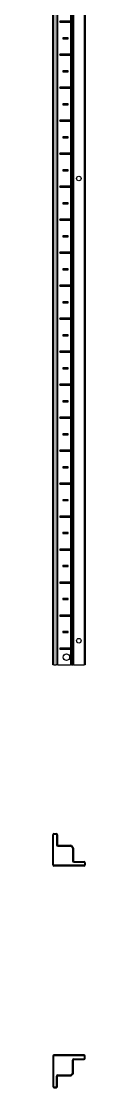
# Model space of a CAD drawing. Header units: millimetres. Extents: x -250 to 5625, y -1647 to 1592.
# Drawn here: x 1162 to 1212, y -1647 to -31 of the extents above; entities that cross this region are included whole.
import ezdxf

# ---------------------------------------------------------------- set-up
doc = ezdxf.new("R2010")
doc.units = ezdxf.units.MM

msp = doc.modelspace()

# ---------------------------------------------------------------- linework, layer by layer
at = {"color": 7, "linetype": 'Continuous', "lineweight": 25}
for p, q in [((1162.49, -1006.24), (1162.49, 1092.76)), ((1169.69, 1092.76), (1169.69, -1006.24)), ((1192.36, 1092.76), (1192.36, -1006.24)), ((1192.4, 1092.76), (1192.4, -1006.24)), ((1194.19, 1092.76), (1194.19, -1006.24)), ((1212.19, 1092.76), (1212.19, -1006.24)), ((1189.74, -30.99), (1173.34, -30.99)), ((1173.34, -30.99), (1173.34, -32.49)), ((1174.09, -31.74), (1173.34, -30.99)), ((1174.09, -31.74), (1173.34, -32.49)), ((1174.09, -31.74), (1189.59, -31.74)), ((1189.59, -31.74), (1190.23, -31.1)), ((1189.59, -31.74), (1190.23, -32.39)), ((1190.23, -32.39), (1190.23, -31.1)), ((1173.34, -32.49), (1189.74, -32.49)), ((1185.84, -55.99), (1177.84, -55.99)), ((1177.84, -55.99), (1177.84, -57.49)), ((1178.59, -56.74), (1177.84, -55.99)), ((1178.59, -56.74), (1177.84, -57.49)), ((1177.84, -57.49), (1185.84, -57.49)), ((1178.59, -56.74), (1185.09, -56.74)), ((1185.09, -56.74), (1185.84, -55.99)), ((1185.09, -56.74), (1185.84, -57.49)), ((1185.84, -57.49), (1185.84, -55.99)), ((1189.74, -80.99), (1173.34, -80.99)), ((1173.34, -80.99), (1173.34, -82.49)), ((1174.09, -81.74), (1173.34, -80.99)), ((1174.09, -81.74), (1173.34, -82.49)), ((1173.34, -82.49), (1189.74, -82.49)), ((1174.09, -81.74), (1189.59, -81.74)), ((1189.59, -81.74), (1190.23, -81.1)), ((1189.59, -81.74), (1190.23, -82.39)), ((1190.23, -82.39), (1190.23, -81.1)), ((1185.84, -105.99), (1177.84, -105.99)), ((1177.84, -105.99), (1177.84, -107.49)), ((1178.59, -106.74), (1177.84, -105.99)), ((1178.59, -106.74), (1177.84, -107.49)), ((1177.84, -107.49), (1185.84, -107.49)), ((1178.59, -106.74), (1185.09, -106.74)), ((1185.09, -106.74), (1185.84, -105.99)), ((1185.09, -106.74), (1185.84, -107.49)), ((1185.84, -107.49), (1185.84, -105.99)), ((1189.74, -130.99), (1173.34, -130.99)), ((1173.34, -130.99), (1173.34, -132.49)), ((1174.09, -131.74), (1173.34, -130.99)), ((1174.09, -131.74), (1173.34, -132.49)), ((1173.34, -132.49), (1189.74, -132.49)), ((1174.09, -131.74), (1189.59, -131.74)), ((1189.59, -131.74), (1190.23, -131.1)), ((1189.59, -131.74), (1190.23, -132.39)), ((1190.23, -132.39), (1190.23, -131.1)), ((1185.84, -155.99), (1177.84, -155.99)), ((1177.84, -155.99), (1177.84, -157.49)), ((1178.59, -156.74), (1177.84, -155.99)), ((1178.59, -156.74), (1177.84, -157.49)), ((1177.84, -157.49), (1185.84, -157.49)), ((1178.59, -156.74), (1185.09, -156.74)), ((1185.09, -156.74), (1185.84, -155.99)), ((1185.09, -156.74), (1185.84, -157.49)), ((1185.84, -157.49), (1185.84, -155.99)), ((1189.74, -180.99), (1173.34, -180.99)), ((1173.34, -180.99), (1173.34, -182.49)), ((1174.09, -181.74), (1173.34, -180.99)), ((1174.09, -181.74), (1173.34, -182.49)), ((1173.34, -182.49), (1189.74, -182.49)), ((1174.09, -181.74), (1189.59, -181.74)), ((1189.59, -181.74), (1190.23, -181.1)), ((1189.59, -181.74), (1190.23, -182.39)), ((1190.23, -182.39), (1190.23, -181.1)), ((1185.84, -205.99), (1177.84, -205.99)), ((1177.84, -205.99), (1177.84, -207.49)), ((1178.59, -206.74), (1177.84, -205.99)), ((1178.59, -206.74), (1177.84, -207.49)), ((1177.84, -207.49), (1185.84, -207.49)), ((1178.59, -206.74), (1185.09, -206.74)), ((1185.09, -206.74), (1185.84, -205.99)), ((1185.09, -206.74), (1185.84, -207.49)), ((1185.84, -207.49), (1185.84, -205.99)), ((1189.74, -230.99), (1173.34, -230.99)), ((1173.34, -230.99), (1173.34, -232.49)), ((1174.09, -231.74), (1173.34, -230.99)), ((1174.09, -231.74), (1173.34, -232.49)), ((1173.34, -232.49), (1189.74, -232.49)), ((1174.09, -231.74), (1189.59, -231.74)), ((1189.59, -231.74), (1190.23, -231.1)), ((1189.59, -231.74), (1190.23, -232.39)), ((1190.23, -232.39), (1190.23, -231.1)), ((1185.84, -255.99), (1177.84, -255.99)), ((1177.84, -255.99), (1177.84, -257.49)), ((1178.59, -256.74), (1177.84, -255.99)), ((1178.59, -256.74), (1177.84, -257.49)), ((1177.84, -257.49), (1185.84, -257.49)), ((1178.59, -256.74), (1185.09, -256.74)), ((1185.09, -256.74), (1185.84, -255.99)), ((1185.09, -256.74), (1185.84, -257.49)), ((1185.84, -257.49), (1185.84, -255.99)), ((1189.74, -280.99), (1173.34, -280.99)), ((1173.34, -280.99), (1173.34, -282.49)), ((1174.09, -281.74), (1173.34, -280.99)), ((1174.09, -281.74), (1173.34, -282.49)), ((1173.34, -282.49), (1189.74, -282.49)), ((1174.09, -281.74), (1189.59, -281.74)), ((1189.59, -281.74), (1190.23, -281.1)), ((1189.59, -281.74), (1190.23, -282.39)), ((1190.23, -282.39), (1190.23, -281.1)), ((1185.84, -305.99), (1177.84, -305.99)), ((1177.84, -305.99), (1177.84, -307.49)), ((1178.59, -306.74), (1177.84, -305.99)), ((1178.59, -306.74), (1177.84, -307.49)), ((1178.59, -306.74), (1185.09, -306.74)), ((1185.09, -306.74), (1185.84, -305.99)), ((1185.09, -306.74), (1185.84, -307.49)), ((1185.84, -307.49), (1185.84, -305.99)), ((1177.84, -307.49), (1185.84, -307.49)), ((1189.74, -330.99), (1173.34, -330.99)), ((1173.34, -330.99), (1173.34, -332.49)), ((1174.09, -331.74), (1173.34, -330.99)), ((1174.09, -331.74), (1173.34, -332.49)), ((1173.34, -332.49), (1189.74, -332.49)), ((1174.09, -331.74), (1189.59, -331.74)), ((1189.59, -331.74), (1190.23, -331.1)), ((1189.59, -331.74), (1190.23, -332.39)), ((1190.23, -332.39), (1190.23, -331.1)), ((1185.84, -355.99), (1177.84, -355.99)), ((1177.84, -355.99), (1177.84, -357.49)), ((1178.59, -356.74), (1177.84, -355.99)), ((1178.59, -356.74), (1177.84, -357.49)), ((1177.84, -357.49), (1185.84, -357.49)), ((1178.59, -356.74), (1185.09, -356.74)), ((1185.09, -356.74), (1185.84, -355.99)), ((1185.09, -356.74), (1185.84, -357.49)), ((1185.84, -357.49), (1185.84, -355.99)), ((1189.74, -380.99), (1173.34, -380.99)), ((1173.34, -380.99), (1173.34, -382.49)), ((1174.09, -381.74), (1173.34, -380.99)), ((1174.09, -381.74), (1173.34, -382.49)), ((1173.34, -382.49), (1189.74, -382.49)), ((1174.09, -381.74), (1189.59, -381.74)), ((1189.59, -381.74), (1190.23, -381.1)), ((1189.59, -381.74), (1190.23, -382.39)), ((1190.23, -382.39), (1190.23, -381.1)), ((1185.84, -405.99), (1177.84, -405.99)), ((1177.84, -405.99), (1177.84, -407.49)), ((1178.59, -406.74), (1177.84, -405.99)), ((1178.59, -406.74), (1177.84, -407.49)), ((1177.84, -407.49), (1185.84, -407.49)), ((1178.59, -406.74), (1185.09, -406.74)), ((1185.09, -406.74), (1185.84, -405.99)), ((1185.09, -406.74), (1185.84, -407.49)), ((1185.84, -407.49), (1185.84, -405.99)), ((1189.74, -430.99), (1173.34, -430.99)), ((1173.34, -430.99), (1173.34, -432.49)), ((1174.09, -431.74), (1173.34, -430.99)), ((1174.09, -431.74), (1173.34, -432.49)), ((1173.34, -432.49), (1189.74, -432.49)), ((1174.09, -431.74), (1189.59, -431.74)), ((1189.59, -431.74), (1190.23, -431.1)), ((1189.59, -431.74), (1190.23, -432.39)), ((1190.23, -432.39), (1190.23, -431.1)), ((1185.84, -455.99), (1177.84, -455.99)), ((1177.84, -455.99), (1177.84, -457.49)), ((1178.59, -456.74), (1177.84, -455.99)), ((1178.59, -456.74), (1177.84, -457.49)), ((1177.84, -457.49), (1185.84, -457.49)), ((1178.59, -456.74), (1185.09, -456.74)), ((1185.09, -456.74), (1185.84, -455.99)), ((1185.09, -456.74), (1185.84, -457.49)), ((1185.84, -457.49), (1185.84, -455.99)), ((1189.74, -480.99), (1173.34, -480.99)), ((1173.34, -480.99), (1173.34, -482.49)), ((1174.09, -481.74), (1173.34, -480.99)), ((1174.09, -481.74), (1173.34, -482.49)), ((1173.34, -482.49), (1189.74, -482.49)), ((1174.09, -481.74), (1189.59, -481.74)), ((1189.59, -481.74), (1190.23, -481.1)), ((1189.59, -481.74), (1190.23, -482.39)), ((1190.23, -482.39), (1190.23, -481.1)), ((1185.84, -505.99), (1177.84, -505.99)), ((1177.84, -505.99), (1177.84, -507.49)), ((1178.59, -506.74), (1177.84, -505.99)), ((1178.59, -506.74), (1177.84, -507.49)), ((1177.84, -507.49), (1185.84, -507.49)), ((1178.59, -506.74), (1185.09, -506.74)), ((1185.09, -506.74), (1185.84, -505.99)), ((1185.09, -506.74), (1185.84, -507.49)), ((1185.84, -507.49), (1185.84, -505.99)), ((1189.74, -530.99), (1173.34, -530.99)), ((1173.34, -530.99), (1173.34, -532.49)), ((1174.09, -531.74), (1173.34, -530.99)), ((1174.09, -531.74), (1173.34, -532.49)), ((1173.34, -532.49), (1189.74, -532.49)), ((1174.09, -531.74), (1189.59, -531.74)), ((1189.59, -531.74), (1190.23, -531.1)), ((1189.59, -531.74), (1190.23, -532.39)), ((1190.23, -532.39), (1190.23, -531.1)), ((1185.84, -555.99), (1177.84, -555.99)), ((1177.84, -555.99), (1177.84, -557.49)), ((1178.59, -556.74), (1177.84, -555.99)), ((1178.59, -556.74), (1177.84, -557.49)), ((1177.84, -557.49), (1185.84, -557.49)), ((1178.59, -556.74), (1185.09, -556.74)), ((1185.09, -556.74), (1185.84, -555.99)), ((1185.09, -556.74), (1185.84, -557.49)), ((1185.84, -557.49), (1185.84, -555.99)), ((1189.74, -580.99), (1173.34, -580.99)), ((1173.34, -580.99), (1173.34, -582.49)), ((1174.09, -581.74), (1173.34, -580.99)), ((1174.09, -581.74), (1173.34, -582.49)), ((1174.09, -581.74), (1189.59, -581.74)), ((1189.59, -581.74), (1190.23, -581.1)), ((1189.59, -581.74), (1190.23, -582.39)), ((1190.23, -582.39), (1190.23, -581.1)), ((1173.34, -582.49), (1189.74, -582.49)), ((1185.84, -605.99), (1177.84, -605.99)), ((1177.84, -605.99), (1177.84, -607.49)), ((1178.59, -606.74), (1177.84, -605.99)), ((1178.59, -606.74), (1177.84, -607.49)), ((1177.84, -607.49), (1185.84, -607.49)), ((1178.59, -606.74), (1185.09, -606.74)), ((1185.09, -606.74), (1185.84, -605.99)), ((1185.09, -606.74), (1185.84, -607.49)), ((1185.84, -607.49), (1185.84, -605.99)), ((1189.74, -630.99), (1173.34, -630.99)), ((1173.34, -630.99), (1173.34, -632.49)), ((1174.09, -631.74), (1173.34, -630.99)), ((1174.09, -631.74), (1173.34, -632.49)), ((1173.34, -632.49), (1189.74, -632.49)), ((1174.09, -631.74), (1189.59, -631.74)), ((1189.59, -631.74), (1190.23, -631.1)), ((1189.59, -631.74), (1190.23, -632.39)), ((1190.23, -632.39), (1190.23, -631.1)), ((1185.84, -655.99), (1177.84, -655.99)), ((1177.84, -655.99), (1177.84, -657.49)), ((1178.59, -656.74), (1177.84, -655.99)), ((1178.59, -656.74), (1177.84, -657.49)), ((1177.84, -657.49), (1185.84, -657.49)), ((1178.59, -656.74), (1185.09, -656.74)), ((1185.09, -656.74), (1185.84, -655.99)), ((1185.09, -656.74), (1185.84, -657.49)), ((1185.84, -657.49), (1185.84, -655.99)), ((1189.74, -680.99), (1173.34, -680.99)), ((1173.34, -680.99), (1173.34, -682.49)), ((1174.09, -681.74), (1173.34, -680.99)), ((1174.09, -681.74), (1173.34, -682.49)), ((1173.34, -682.49), (1189.74, -682.49)), ((1174.09, -681.74), (1189.59, -681.74)), ((1189.59, -681.74), (1190.23, -681.1)), ((1189.59, -681.74), (1190.23, -682.39)), ((1190.23, -682.39), (1190.23, -681.1)), ((1185.84, -705.99), (1177.84, -705.99)), ((1177.84, -705.99), (1177.84, -707.49)), ((1178.59, -706.74), (1177.84, -705.99)), ((1178.59, -706.74), (1177.84, -707.49)), ((1177.84, -707.49), (1185.84, -707.49)), ((1178.59, -706.74), (1185.09, -706.74)), ((1185.09, -706.74), (1185.84, -705.99)), ((1185.09, -706.74), (1185.84, -707.49)), ((1185.84, -707.49), (1185.84, -705.99)), ((1189.74, -730.99), (1173.34, -730.99)), ((1173.34, -730.99), (1173.34, -732.49)), ((1174.09, -731.74), (1173.34, -730.99)), ((1174.09, -731.74), (1173.34, -732.49)), ((1173.34, -732.49), (1189.74, -732.49)), ((1174.09, -731.74), (1189.59, -731.74)), ((1189.59, -731.74), (1190.23, -731.1)), ((1189.59, -731.74), (1190.23, -732.39)), ((1190.23, -732.39), (1190.23, -731.1)), ((1185.84, -755.99), (1177.84, -755.99)), ((1177.84, -755.99), (1177.84, -757.49)), ((1178.59, -756.74), (1177.84, -755.99)), ((1178.59, -756.74), (1177.84, -757.49)), ((1177.84, -757.49), (1185.84, -757.49)), ((1178.59, -756.74), (1185.09, -756.74)), ((1185.09, -756.74), (1185.84, -755.99)), ((1185.09, -756.74), (1185.84, -757.49)), ((1185.84, -757.49), (1185.84, -755.99)), ((1189.74, -780.99), (1173.34, -780.99)), ((1173.34, -780.99), (1173.34, -782.49)), ((1174.09, -781.74), (1173.34, -780.99)), ((1174.09, -781.74), (1173.34, -782.49)), ((1173.34, -782.49), (1189.74, -782.49)), ((1174.09, -781.74), (1189.59, -781.74)), ((1189.59, -781.74), (1190.23, -781.1)), ((1189.59, -781.74), (1190.23, -782.39)), ((1190.23, -782.39), (1190.23, -781.1)), ((1185.84, -805.99), (1177.84, -805.99)), ((1177.84, -805.99), (1177.84, -807.49)), ((1178.59, -806.74), (1177.84, -805.99)), ((1178.59, -806.74), (1177.84, -807.49)), ((1177.84, -807.49), (1185.84, -807.49)), ((1178.59, -806.74), (1185.09, -806.74)), ((1185.09, -806.74), (1185.84, -805.99)), ((1185.09, -806.74), (1185.84, -807.49)), ((1185.84, -807.49), (1185.84, -805.99)), ((1189.74, -830.99), (1173.34, -830.99)), ((1173.34, -830.99), (1173.34, -832.49)), ((1174.09, -831.74), (1173.34, -830.99)), ((1174.09, -831.74), (1173.34, -832.49)), ((1173.34, -832.49), (1189.74, -832.49)), ((1174.09, -831.74), (1189.59, -831.74)), ((1189.59, -831.74), (1190.23, -831.1)), ((1189.59, -831.74), (1190.23, -832.39)), ((1190.23, -832.39), (1190.23, -831.1)), ((1185.84, -855.99), (1177.84, -855.99)), ((1177.84, -855.99), (1177.84, -857.49)), ((1178.59, -856.74), (1177.84, -855.99)), ((1185.09, -856.74), (1185.84, -855.99)), ((1185.84, -857.49), (1185.84, -855.99)), ((1178.59, -856.74), (1177.84, -857.49)), ((1177.84, -857.49), (1185.84, -857.49)), ((1178.59, -856.74), (1185.09, -856.74)), ((1185.09, -856.74), (1185.84, -857.49)), ((1189.74, -880.99), (1173.34, -880.99)), ((1173.34, -880.99), (1173.34, -882.49)), ((1174.09, -881.74), (1173.34, -880.99)), ((1174.09, -881.74), (1173.34, -882.49)), ((1173.34, -882.49), (1189.74, -882.49)), ((1174.09, -881.74), (1189.59, -881.74)), ((1189.59, -881.74), (1190.23, -881.1)), ((1189.59, -881.74), (1190.23, -882.39)), ((1190.23, -882.39), (1190.23, -881.1)), ((1177.84, -905.99), (1177.84, -907.49)), ((1185.84, -905.99), (1177.84, -905.99)), ((1178.59, -906.74), (1177.84, -905.99)), ((1178.59, -906.74), (1177.84, -907.49)), ((1177.84, -907.49), (1185.84, -907.49)), ((1178.59, -906.74), (1185.09, -906.74)), ((1185.09, -906.74), (1185.84, -905.99)), ((1185.09, -906.74), (1185.84, -907.49)), ((1185.84, -907.49), (1185.84, -905.99)), ((1189.74, -930.99), (1173.34, -930.99)), ((1173.34, -930.99), (1173.34, -932.49)), ((1174.09, -931.74), (1173.34, -930.99)), ((1174.09, -931.74), (1173.34, -932.49)), ((1173.34, -932.49), (1189.74, -932.49)), ((1174.09, -931.74), (1189.59, -931.74)), ((1189.59, -931.74), (1190.23, -931.1)), ((1189.59, -931.74), (1190.23, -932.39)), ((1190.23, -932.39), (1190.23, -931.1)), ((1177.84, -955.99), (1177.84, -957.49)), ((1185.84, -955.99), (1177.84, -955.99)), ((1178.59, -956.74), (1177.84, -955.99)), ((1178.59, -956.74), (1177.84, -957.49)), ((1177.84, -957.49), (1185.84, -957.49)), ((1178.59, -956.74), (1185.09, -956.74)), ((1185.09, -956.74), (1185.84, -955.99)), ((1185.09, -956.74), (1185.84, -957.49)), ((1185.84, -957.49), (1185.84, -955.99)), ((1189.74, -980.99), (1173.34, -980.99)), ((1173.34, -980.99), (1173.34, -982.49)), ((1174.09, -981.74), (1173.34, -980.99)), ((1174.09, -981.74), (1173.34, -982.49)), ((1173.34, -982.49), (1189.74, -982.49)), ((1174.09, -981.74), (1189.59, -981.74)), ((1189.59, -981.74), (1190.23, -981.1)), ((1189.59, -981.74), (1190.23, -982.39)), ((1190.23, -982.39), (1190.23, -981.1)), ((1164.49, -1006.24), (1162.49, -1006.24)), ((1164.49, -1006.24), (1167.69, -1006.24)), ((1169.69, -1006.24), (1167.69, -1006.24)), ((1170.34, -1006.24), (1169.69, -1006.24)), ((1170.34, -1006.24), (1189.74, -1006.24)), ((1191.16, -1006.24), (1189.74, -1006.24)), ((1191.16, -1006.24), (1192.36, -1006.24)), ((1192.36, -1006.24), (1192.4, -1006.24)), ((1192.4, -1006.24), (1193.6, -1006.24)), ((1194.19, -1006.24), (1193.6, -1006.24)), ((1194.84, -1006.24), (1194.19, -1006.24)), ((1194.84, -1006.24), (1210.19, -1006.24)), ((1212.19, -1006.24), (1210.19, -1006.24)), ((1162.49, -1309.47), (1162.49, -1263.77)), ((1163.84, -1309.47), (1163.84, -1263.77)), ((1164.49, -1261.77), (1167.69, -1261.77)), ((1164.49, -1263.12), (1167.69, -1263.12)), ((1168.34, -1263.77), (1168.34, -1279.12)), ((1169.69, -1263.77), (1169.69, -1279.12)), ((1170.34, -1279.77), (1189.74, -1279.77)), ((1170.34, -1281.12), (1189.74, -1281.12)), ((1190.2, -1281.31), (1191.41, -1282.52)), ((1191.16, -1280.36), (1192.36, -1281.56)), ((1192.36, -1281.56), (1191.41, -1282.52)), ((1191.44, -1282.55), (1192.4, -1281.6)), ((1191.44, -1282.55), (1192.65, -1283.76)), ((1192.4, -1281.6), (1193.6, -1282.8)), ((1192.84, -1284.22), (1192.84, -1303.62)), ((1194.19, -1284.22), (1194.19, -1303.62)), ((1194.84, -1304.27), (1210.19, -1304.27)), ((1194.84, -1305.62), (1210.19, -1305.62)), ((1210.84, -1306.27), (1210.84, -1309.47)), ((1212.19, -1306.27), (1212.19, -1309.47)), ((1210.19, -1310.12), (1164.49, -1310.12)), ((1210.19, -1311.47), (1164.49, -1311.47)), ((1162.49, -1599.47), (1162.49, -1645.17)), ((1163.84, -1599.47), (1163.84, -1645.17)), ((1210.19, -1597.47), (1164.49, -1597.47)), ((1210.19, -1598.82), (1164.49, -1598.82)), ((1210.84, -1602.67), (1210.84, -1599.47)), ((1212.19, -1602.67), (1212.19, -1599.47)), ((1192.84, -1624.72), (1192.84, -1605.32)), ((1194.19, -1624.72), (1194.19, -1605.32)), ((1194.84, -1603.32), (1210.19, -1603.32)), ((1194.84, -1604.67), (1210.19, -1604.67)), ((1168.34, -1645.17), (1168.34, -1629.82)), ((1169.69, -1645.17), (1169.69, -1629.82)), ((1170.34, -1627.82), (1189.74, -1627.82)), ((1170.34, -1629.17), (1189.74, -1629.17)), ((1190.2, -1627.63), (1191.41, -1626.42)), ((1191.16, -1628.58), (1192.36, -1627.38)), ((1192.36, -1627.38), (1191.41, -1626.42)), ((1191.44, -1626.39), (1192.65, -1625.18)), ((1191.44, -1626.39), (1192.4, -1627.34)), ((1192.4, -1627.34), (1193.6, -1626.14)), ((1164.49, -1645.82), (1167.69, -1645.82)), ((1164.49, -1647.17), (1167.69, -1647.17))]:
    msp.add_line(p, q, dxfattribs=at)
at = {"color": 8, "linetype": 'Continuous', "lineweight": 18}
for p, q in [((1164.49, 1092.76), (1164.49, -1006.24)), ((1167.69, -1006.24), (1167.69, 1092.76)), ((1170.34, 1092.76), (1170.34, -1006.24)), ((1191.16, 1092.76), (1191.16, -1006.24)), ((1193.6, -1006.24), (1193.6, 1092.76)), ((1194.84, 1092.76), (1194.84, -1006.24)), ((1210.19, -1006.24), (1210.19, 1092.76)), ((1189.74, -30.99), (1189.74, 17.51)), ((1189.74, -80.99), (1189.74, -32.49)), ((1189.74, -130.99), (1189.74, -82.49)), ((1189.74, -180.99), (1189.74, -132.49)), ((1189.74, -230.99), (1189.74, -182.49)), ((1189.74, -280.99), (1189.74, -232.49)), ((1189.74, -330.99), (1189.74, -282.49)), ((1189.74, -380.99), (1189.74, -332.49)), ((1189.74, -430.99), (1189.74, -382.49)), ((1189.74, -480.99), (1189.74, -432.49)), ((1189.74, -530.99), (1189.74, -482.49)), ((1189.74, -580.99), (1189.74, -532.49)), ((1189.74, -630.99), (1189.74, -582.49)), ((1189.74, -680.99), (1189.74, -632.49)), ((1189.74, -730.99), (1189.74, -682.49)), ((1189.74, -780.99), (1189.74, -732.49)), ((1189.74, -830.99), (1189.74, -782.49)), ((1189.74, -880.99), (1189.74, -832.49)), ((1189.74, -930.99), (1189.74, -882.49)), ((1189.74, -980.99), (1189.74, -932.49)), ((1189.74, -1006.24), (1189.74, -982.49))]:
    msp.add_line(p, q, dxfattribs=at)
at = {"color": 7, "linetype": 'Continuous', "lineweight": 25}
for centre, radius in [((1202.34, -269.24), 3.5), ((1202.34, -969.74), 3.5), ((1183.34, -994.74), 5)]:
    msp.add_circle(centre, radius, dxfattribs=at)
for centre, radius, start, end in [((1164.49, -1263.77), 2, 90, 180), ((1164.49, -1263.77), 0.65, 90, 180), ((1167.69, -1263.77), 2, 0, 90), ((1167.69, -1263.77), 0.65, 0, 90), ((1170.34, -1279.12), 2, 180, 270), ((1170.34, -1279.12), 0.65, 180, 270), ((1189.74, -1281.77), 2, 45, 90), ((1189.74, -1281.77), 0.65, 45, 90), ((1192.19, -1284.22), 0.65, 0, 45), ((1192.19, -1284.22), 2, 0, 45), ((1194.84, -1303.62), 2, 180, 270), ((1194.84, -1303.62), 0.65, 180, 270), ((1210.19, -1306.27), 2, 0, 90), ((1210.19, -1306.27), 0.65, 0, 90), ((1164.49, -1309.47), 2, 180, 270), ((1164.49, -1309.47), 0.65, 180, 270), ((1210.19, -1309.47), 2, 270, 0), ((1210.19, -1309.47), 0.65, 270, 0), ((1164.49, -1599.47), 2, 90, 180), ((1164.49, -1599.47), 0.65, 90, 180), ((1210.19, -1599.47), 2, 0, 90), ((1210.19, -1599.47), 0.65, 0, 90), ((1194.84, -1605.32), 2, 90, 180), ((1194.84, -1605.32), 0.65, 90, 180), ((1210.19, -1602.67), 0.65, 270, 0), ((1210.19, -1602.67), 2, 270, 0), ((1170.34, -1629.82), 2, 90, 180), ((1170.34, -1629.82), 0.65, 90, 180), ((1189.74, -1627.17), 0.65, 270, 315), ((1189.74, -1627.17), 2, 270, 315), ((1192.19, -1624.72), 0.65, 315, 0), ((1192.19, -1624.72), 2, 315, 0), ((1164.49, -1645.17), 2, 180, 270), ((1164.49, -1645.17), 0.65, 180, 270), ((1167.69, -1645.17), 0.65, 270, 0), ((1167.69, -1645.17), 2, 270, 0)]:
    msp.add_arc(centre, radius, start, end, dxfattribs=at)
for centre, start_param, end_param in [((1189.74, -34.46), 6.0349159, 6.2831853), ((1189.74, -29.03), 3.1415927, 3.389862), ((1189.74, -84.46), 6.0349159, 6.2831853), ((1189.74, -79.03), 3.1415927, 3.389862), ((1189.74, -134.46), 6.0349159, 6.2831853), ((1189.74, -129.03), 3.1415927, 3.389862), ((1189.74, -184.46), 6.0349159, 6.2831853), ((1189.74, -179.03), 3.1415927, 3.389862), ((1189.74, -234.46), 6.0349159, 6.2831853), ((1189.74, -229.03), 3.1415927, 3.389862), ((1189.74, -284.46), 6.0349159, 6.2831853), ((1189.74, -279.03), 3.1415927, 3.389862), ((1189.74, -334.46), 6.0349159, 6.2831853), ((1189.74, -329.03), 3.1415927, 3.389862), ((1189.74, -384.46), 6.0349159, 6.2831853), ((1189.74, -379.03), 3.1415927, 3.389862), ((1189.74, -434.46), 6.0349159, 6.2831853), ((1189.74, -429.03), 3.1415927, 3.389862), ((1189.74, -484.46), 6.0349159, 6.2831853), ((1189.74, -479.03), 3.1415927, 3.389862), ((1189.74, -534.46), 6.0349159, 6.2831853), ((1189.74, -529.03), 3.1415927, 3.389862), ((1189.74, -584.46), 6.0349159, 6.2831853), ((1189.74, -579.03), 3.1415927, 3.389862), ((1189.74, -634.46), 6.0349159, 6.2831853), ((1189.74, -629.03), 3.1415927, 3.389862), ((1189.74, -684.46), 6.0349159, 6.2831853), ((1189.74, -679.03), 3.1415927, 3.389862), ((1189.74, -734.46), 6.0349159, 6.2831853), ((1189.74, -729.03), 3.1415927, 3.389862), ((1189.74, -784.46), 6.0349159, 6.2831853), ((1189.74, -779.03), 3.1415927, 3.389862), ((1189.74, -834.46), 6.0349159, 6.2831853), ((1189.74, -829.03), 3.1415927, 3.389862), ((1189.74, -884.46), 6.0349159, 6.2831853), ((1189.74, -879.03), 3.1415927, 3.389862), ((1189.74, -934.46), 6.0349159, 6.2831853), ((1189.74, -929.03), 3.1415927, 3.389862), ((1189.74, -984.46), 6.0349159, 6.2831853), ((1189.74, -979.03), 3.1415927, 3.389862)]:
    msp.add_ellipse(centre, major_axis=(0, 3.46), ratio=0.5773503, start_param=start_param, end_param=end_param, dxfattribs=at)

doc.saveas('drawing.dxf')
